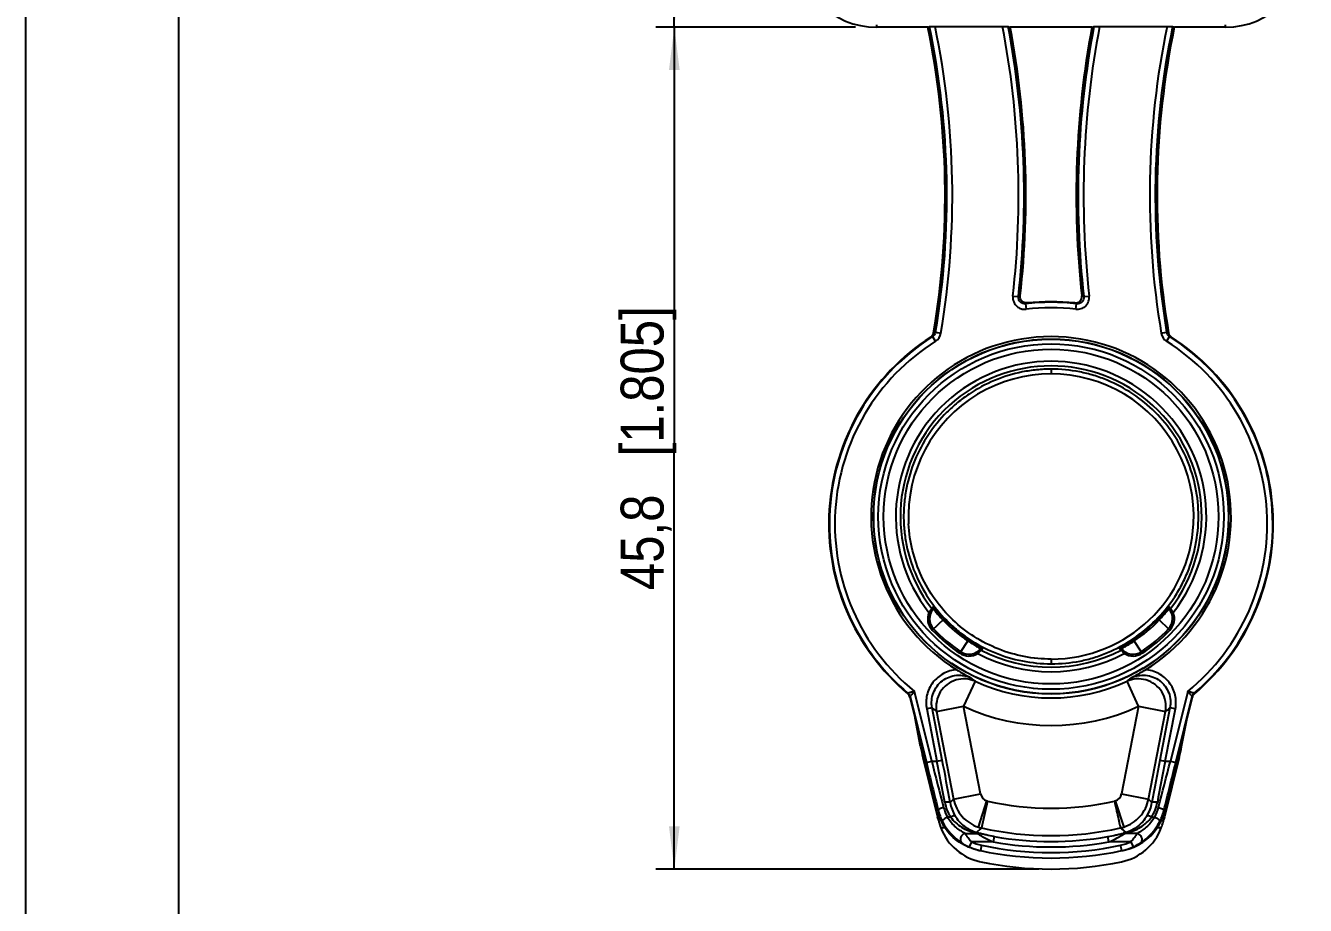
# Model space of a CAD drawing. Header units: millimetres. Extents: x 0 to 420, y 0 to 297.
# Drawn here: x 0 to 104.5, y 134.6 to 206.5 of the extents above; entities that cross this region are included whole.
import ezdxf

# ---------------------------------------------------------------- set-up
doc = ezdxf.new("R2010")
doc.units = ezdxf.units.MM
doc.header["$LTSCALE"] = 23.1
doc.layers.get('0').update_dxf_attribs({"linetype": 'CONTINUOUS'})
doc.layers.add('_03_2D_DRAWING_DIMENSION', color=7, linetype='CONTINUOUS')
doc.layers.add('_24_IMPORT', color=7, linetype='CONTINUOUS')
doc.styles.get("Standard").update_dxf_attribs({"font": 'arialn.ttf'})
doc.dimstyles.new('DIMSTYLE_2', dxfattribs={"dimtxt": 3.5, "dimasz": 3.5, "dimexe": 1.5, "dimexo": 1, "dimgap": 0.875, "dimtad": 1, "dimlfac": 0.666667, "dimdsep": 46, "dimtxsty": 'STANDARD', "dimblk": '_FILLED', "dimblk1": '_FILLED', "dimblk2": '_FILLED', "dimcen": 0.09, "dimclrt": 7, "dimazin": 2, "dimtp": 0.3, "dimtm": 0.3, "dimtfac": 1, "dimtofl": 0, "dimtmove": 0, "dimatfit": 3, "dimldrblk": '_FILLED', "dimfxl": 1, "dimtolj": 1, "dimarcsym": 0})
doc.dimstyles.new('DIMSTYLE_3', dxfattribs={"dimtxt": 3.5, "dimasz": 3.5, "dimexe": 1.5, "dimexo": 1, "dimgap": 0.875, "dimtad": 1, "dimdec": 1, "dimlfac": 0.666667, "dimdsep": 46, "dimtxsty": 'STANDARD', "dimblk": '_FILLED', "dimblk1": '_FILLED', "dimblk2": '_FILLED', "dimcen": 0.09, "dimclrt": 7, "dimazin": 2, "dimtp": 0.3, "dimtm": 0.3, "dimtfac": 1, "dimtdec": 1, "dimtofl": 0, "dimtmove": 0, "dimatfit": 3, "dimldrblk": '_FILLED', "dimfxl": 1, "dimtolj": 1, "dimarcsym": 0})

# ---------------------------------------------------------------- blocks, each defined once
blk = doc.blocks.new('_FILLED')
at = {"color": 0, "linetype": 'BYBLOCK'}
blk.add_solid([(0, 0), (-1, 0.125), (-1, -0.125)], dxfattribs=at)
blk = doc.blocks.new('*D1')
at = {"layer": '_03_2D_DRAWING_DIMENSION', "color": 7}
for p, q in [((68.51, 255.37), (51.49, 255.37)), ((52.99, 255.37), (52.99, 230.84)), ((52.99, 206.32), (52.99, 230.84)), ((65.68, 206.32), (51.49, 206.32))]:
    blk.add_line(p, q, dxfattribs=at)
at = {"layer": '_03_2D_DRAWING_DIMENSION', "color": 7, "xscale": 3.5, "yscale": 3.5, "zscale": 3.5}
for p, rotation in [((52.99, 255.37), 90), ((52.99, 206.32), 270)]:
    blk.add_blockref('_FILLED', p, dxfattribs=dict(at, rotation=rotation))
at = {"layer": '_03_2D_DRAWING_DIMENSION', "color": 7, "insert": (48.61, 230.84), "char_height": 3.5, "width": 24.612, "attachment_point": 2, "rotation": 90, "line_spacing_factor": 0.9}
blk.add_mtext('32,7{\\ftxt.shx;\\W1.000000;\\H3.500000; }[1.287]', dxfattribs=at)
blk = doc.blocks.new('*D2')
at = {"layer": '_03_2D_DRAWING_DIMENSION', "color": 7}
for p, q in [((67.79, 206.32), (51.49, 206.32)), ((52.99, 206.32), (52.99, 171.93)), ((52.99, 137.54), (52.99, 171.93)), ((82.76, 137.54), (51.49, 137.54))]:
    blk.add_line(p, q, dxfattribs=at)
at = {"layer": '_03_2D_DRAWING_DIMENSION', "color": 7, "xscale": 3.5, "yscale": 3.5, "zscale": 3.5}
for p, rotation in [((52.99, 206.32), 90), ((52.99, 137.54), 270)]:
    blk.add_blockref('_FILLED', p, dxfattribs=dict(at, rotation=rotation))
at = {"layer": '_03_2D_DRAWING_DIMENSION', "color": 7, "insert": (48.61, 171.93), "char_height": 3.5, "width": 24.612, "attachment_point": 2, "rotation": 90, "line_spacing_factor": 0.9}
blk.add_mtext('45,8{\\ftxt.shx;\\W1.000000;\\H3.500000; }[1.805]', dxfattribs=at)

msp = doc.modelspace()

# ---------------------------------------------------------------- linework, layer by layer
at = {"color": 7}
for p, q in [((0, 297), (0, 0)), ((12.5, 287), (12.5, 10))]:
    msp.add_line(p, q, dxfattribs=at)
at = {"layer": '_24_IMPORT', "color": 9}
for p, q in [((69.514, 206.524), (69.514, 206.317)), ((98.014, 206.317), (98.014, 206.524)), ((80.649, 184.36), (81.094, 184.309)), ((81.25, 184.371), (81.094, 184.309)), ((86.434, 184.309), (86.279, 184.371)), ((86.434, 184.309), (86.88, 184.36)), ((81.68, 183.732), (81.828, 183.792)), ((81.68, 183.732), (81.731, 183.285)), ((85.7, 183.792), (85.849, 183.732)), ((85.797, 183.285), (85.849, 183.732)), ((73.932, 181.002), (74.083, 181.047)), ((74.324, 180.667), (74.083, 181.047)), ((74.324, 181.406), (74.166, 181.357)), ((74.324, 181.406), (74.766, 181.332)), ((92.762, 181.332), (93.205, 181.406)), ((93.363, 181.357), (93.205, 181.406)), ((93.445, 181.047), (93.205, 180.667)), ((93.445, 181.047), (93.597, 181.002)), ((83.764, 178.388), (83.764, 177.998)), ((65.655, 165.743), (65.655, 165.766)), ((101.874, 165.743), (101.874, 165.719)), ((73.925, 158.455), (73.786, 158.512)), ((74.059, 157.067), (75.024, 157.99)), ((74.236, 158.87), (74.23, 158.878)), ((93.469, 157.067), (92.504, 157.99)), ((93.515, 158.816), (93.509, 158.823)), ((93.604, 158.455), (93.742, 158.512)), ((76.315, 155.174), (77.056, 156.285)), ((91.214, 155.174), (90.472, 156.285)), ((77.705, 155.283), (77.785, 155.156)), ((78.045, 155.433), (78.051, 155.44)), ((89.823, 155.283), (89.743, 155.156)), ((83.778, 154.301), (83.764, 154.301)), ((83.777, 154.697), (83.778, 154.311)), ((77.559, 152.882), (76.618, 150.839)), ((90.91, 150.839), (89.969, 152.882)), ((72.225, 151.597), (72.244, 151.637)), ((72.244, 151.637), (73.577, 146.247)), ((72.598, 152.054), (72.554, 152.043)), ((74.014, 146.355), (72.604, 152.056)), ((94.924, 152.056), (93.515, 146.355)), ((93.951, 146.247), (95.284, 151.637)), ((94.964, 152.046), (94.93, 152.054)), ((95.176, 151.761), (95.284, 151.637)), ((95.28, 151.641), (95.284, 151.637)), ((95.284, 151.637), (95.304, 151.597)), ((74.049, 150.711), (73.608, 150.625)), ((73.608, 150.625), (74.438, 146.355)), ((74.879, 146.441), (74.049, 150.711)), ((74.415, 150.411), (76.618, 150.839)), ((78.01, 143.676), (76.618, 150.839)), ((90.91, 150.839), (89.518, 143.676)), ((90.91, 150.839), (93.114, 150.411)), ((93.479, 150.711), (92.649, 146.441)), ((93.09, 146.355), (93.92, 150.625)), ((93.92, 150.625), (93.479, 150.711)), ((74.415, 150.411), (75.807, 143.248)), ((91.721, 143.248), (93.114, 150.411)), ((73.1, 147.559), (73.223, 147.558)), ((94.305, 147.558), (94.428, 147.559)), ((73.439, 146.665), (73.295, 146.665)), ((73.577, 146.247), (74.014, 146.355)), ((74.014, 146.355), (74.438, 146.355)), ((74.438, 146.355), (74.879, 146.441)), ((92.649, 146.441), (93.09, 146.355)), ((93.09, 146.355), (93.515, 146.355)), ((93.515, 146.355), (93.951, 146.247)), ((94.233, 146.665), (94.09, 146.665)), ((75.807, 143.248), (75.522, 142.972)), ((75.807, 143.248), (78.01, 143.676)), ((89.518, 143.676), (91.721, 143.248)), ((92.006, 142.972), (91.721, 143.248)), ((74.445, 142.361), (74.553, 142.338)), ((77.841, 140.966), (78.519, 143.105)), ((78.582, 143.088), (78.094, 140.898)), ((89.012, 143.106), (89.697, 140.969)), ((93.083, 142.361), (92.975, 142.338)), ((74.497, 141.802), (74.616, 141.802)), ((75.56, 141.783), (75.294, 141.783)), ((91.968, 141.783), (92.235, 141.783)), ((92.912, 141.802), (93.031, 141.802)), ((75.087, 140.908), (74.759, 140.908)), ((76.74, 140.456), (77.743, 140.456)), ((77.56, 140.498), (77.743, 140.456)), ((77.843, 140.476), (77.663, 140.526)), ((79.126, 140.202), (79.048, 139.76)), ((88.48, 139.76), (88.402, 140.202)), ((89.865, 140.526), (89.686, 140.476)), ((89.786, 140.456), (89.968, 140.498)), ((90.788, 140.456), (89.786, 140.456)), ((92.769, 140.908), (92.441, 140.908)), ((77.253, 139.76), (77.066, 139.35)), ((79.048, 139.76), (77.253, 139.76)), ((78.081, 139.487), (77.987, 139.047)), ((90.276, 139.76), (88.48, 139.76)), ((89.541, 139.047), (89.448, 139.487)), ((90.276, 139.76), (90.462, 139.35))]:
    msp.add_line(p, q, dxfattribs=at)
at = {"layer": '_24_IMPORT', "color": 7}
for p, q in [((73.695, 206.317), (69.514, 206.317)), ((73.695, 206.317), (73.833, 206.376)), ((74.288, 206.391), (79.802, 206.391)), ((80.261, 206.376), (80.396, 206.327)), ((80.396, 206.327), (80.423, 206.317)), ((87.105, 206.317), (80.423, 206.317)), ((87.105, 206.317), (87.131, 206.327)), ((87.131, 206.327), (87.266, 206.376)), ((87.725, 206.391), (93.239, 206.391)), ((93.694, 206.376), (93.833, 206.317)), ((98.014, 206.317), (93.833, 206.317)), ((72.225, 151.597), (73.223, 147.558)), ((72.574, 152.02), (72.6, 152.051)), ((72.604, 152.056), (72.598, 152.054)), ((72.6, 152.051), (72.604, 152.056)), ((94.305, 147.558), (95.304, 151.597)), ((94.93, 152.054), (94.924, 152.056)), ((94.93, 152.053), (94.924, 152.056)), ((73.1, 147.559), (72.65, 149.877)), ((94.428, 147.559), (94.879, 149.877)), ((73.319, 147.165), (73.281, 147.32)), ((73.295, 146.665), (74.497, 141.802)), ((73.338, 147.088), (73.319, 147.165)), ((73.407, 146.798), (73.391, 146.868)), ((74.445, 142.361), (73.439, 146.665)), ((94.233, 146.665), (93.031, 141.802)), ((93.083, 142.361), (94.09, 146.665)), ((94.097, 146.697), (94.09, 146.665)), ((94.198, 147.12), (94.191, 147.088)), ((78.01, 140.825), (77.663, 140.526)), ((89.518, 140.825), (89.865, 140.526)), ((77.798, 139.088), (77.878, 139.071)), ((77.878, 139.072), (77.969, 139.051)), ((77.878, 139.071), (77.987, 139.047)), ((89.541, 139.047), (89.731, 139.088)), ((89.541, 139.047), (89.604, 139.061)), ((89.56, 139.051), (89.641, 139.07))]:
    msp.add_line(p, q, dxfattribs=at)
at = {"layer": '_24_IMPORT', "color": 9}
for radius in [14.505, 14.49, 14.111, 13.676]:
    msp.add_circle((83.764, 166.343), radius, dxfattribs=at)
at = {"layer": '_24_IMPORT', "color": 7}
for centre, radius, start, end in [((69.514, 212.843), 6.525, 180, 270), ((98.014, 212.843), 6.525, 270, 360), ((7.606, 192.584), 67.5, 350.42562, 11.73764), ((7.606, 192.584), 74.1, 353.63604, 10.67897), ((159.922, 192.588), 74.1, 169.32373, 186.36662), ((159.922, 192.588), 67.5, 168.26533, 189.57746), ((83.764, 165.743), 18.153, 83.87821, 96.12152), ((83.764, 165.743), 18.153, 122.79572, 229.8362), ((83.764, 166.343), 14.7, 301.62635, 238.37365), ((93.882, 181.445), 0.527, 189.61943, 237.25282), ((83.764, 165.743), 18.153, 310.1638, 57.2032), ((83.764, 166.348), 11.651, 270.06676, 357.02216), ((75.035, 158), 1.2, 139.04211, 223.7034), ((92.493, 158), 1.2, 316.2966, 40.95793), ((83.764, 166.343), 13.275, 223.7034, 236.2966), ((83.764, 166.343), 13.275, 303.7034, 316.2966), ((77.064, 156.297), 1.2, 236.2966, 320.95793), ((90.465, 156.297), 1.2, 219.04211, 303.7034), ((71.714, 151.47), 0.526, 13.91297, 49.43389), ((95.815, 151.47), 0.526, 130.56242, 166.09063), ((-13.977, 125.998), 89.826, 13.73155, 13.88762), ((181.488, 126.002), 89.808, 166.11248, 166.26856), ((5.959, 130.823), 69.314, 13.38425, 13.57182), ((22.987, 134.863), 51.813, 13.16614, 13.31721), ((149.698, 133.648), 57.111, 166.61607, 166.79222), ((164.449, 130.132), 72.276, 166.43196, 166.61194), ((176.731, 127.165), 84.911, 166.26866, 166.40758), ((78.698, 143.356), 4.367, 193.1604, 200.30513), ((88.806, 143.363), 4.393, 339.70991, 346.81627), ((61.621, 138.62), 13.264, 13.15835, 13.88014), ((80.515, 143.039), 6.14, 193.1767, 195.6892), ((78.599, 143.318), 4.261, 200.29253, 200.84398), ((78.418, 143.25), 4.068, 200.84432, 202.85874), ((78.451, 143.264), 4.104, 202.86598, 203.92849), ((78.571, 143.317), 4.235, 203.9273, 204.99541), ((78.594, 143.327), 4.26, 204.99211, 206.08953), ((78.522, 143.292), 4.18, 206.08827, 207.24109), ((78.582, 143.323), 4.247, 207.24152, 210.80675), ((78.633, 143.354), 4.307, 210.80983, 212.2379), ((88.864, 143.372), 4.344, 327.78014, 329.20868), ((88.922, 143.338), 4.276, 329.20366, 332.73529), ((88.99, 143.301), 4.199, 332.75748, 333.94461), ((88.998, 143.297), 4.191, 333.94289, 336.09825), ((87.598, 142.875), 5.533, 339.17268, 344.307), ((89.028, 143.284), 4.157, 336.09774, 338.15225), ((89.151, 143.234), 4.024, 338.15617, 339.15291), ((89.388, 143.143), 3.77, 339.15885, 339.77872), ((87.116, 143.013), 6.035, 344.29067, 346.84708), ((78.918, 142.494), 4.452, 200.86652, 258.27734), ((78.652, 143.366), 4.33, 212.23588, 214.58336), ((88.61, 142.494), 4.452, 281.72543, 339.13237), ((88.78, 143.432), 4.447, 282.34688, 325.41494), ((88.904, 143.346), 4.296, 325.42165, 327.78563), ((83.764, 166.343), 27.9, 258.05036, 281.94964), ((83.764, 165.743), 28.2, 258.23457, 281.76589)]:
    msp.add_arc(centre, radius, start, end, dxfattribs=at)
at = {"layer": '_24_IMPORT', "color": 9}
for centre, radius, start, end in [((7.606, 192.584), 67.648, 350.48878, 11.76393), ((7.606, 192.584), 68.096, 350.48869, 11.69644), ((7.606, 192.584), 73.504, 353.5754, 10.82474), ((7.606, 192.584), 73.952, 353.57539, 10.74854), ((159.922, 192.588), 73.952, 169.25414, 186.42727), ((159.922, 192.588), 73.504, 169.17798, 186.42723), ((159.922, 192.588), 68.096, 168.30569, 189.5145), ((159.922, 192.588), 67.648, 168.23904, 189.51435), ((81.613, 184.251), 0.971, 173.56195, 201.90206), ((83.764, 165.743), 18.11, 83.39011, 96.60962), ((83.764, 165.743), 17.66, 83.39015, 96.60958), ((83.764, 165.743), 18.11, 122.31476, 179.92581), ((73.802, 181.494), 0.978, 302.26516, 350.43932), ((93.727, 181.494), 0.979, 189.57416, 237.72675), ((83.764, 165.743), 18.11, 0, 57.68412), ((83.764, 165.743), 17.66, 122.31463, 230.80662), ((83.764, 165.743), 17.66, 309.19338, 57.68425), ((83.764, 166.343), 12.684, 321.8772, 218.1228), ((83.764, 166.343), 12.309, 322.34533, 217.65467), ((83.764, 166.347), 11.65, 357.02216, 182.9762), ((83.764, 165.743), 18.11, 180, 229.79419), ((83.764, 165.743), 18.11, 310.20581, 359.92581), ((75.161, 158.08), 1.363, 138.9036, 145.68324), ((74.015, 158.885), 0.15, 319.04958, 37.43335), ((93.513, 158.885), 0.15, 142.55968, 220.94922), ((92.366, 158.079), 1.364, 37.10337, 41.09555), ((92.368, 158.081), 1.362, 33.04082, 37.10212), ((75.035, 158), 1.35, 157.68607, 223.7034), ((76.124, 156.989), 2.791, 146.30287, 146.91649), ((76.165, 156.961), 2.84, 145.34718, 146.3057), ((76.26, 156.895), 2.956, 142.62981, 145.33596), ((75.159, 158.081), 1.36, 145.68522, 146.96022), ((73.9, 158.731), 0.15, 327.18465, 37.6828), ((67.135, 152.685), 9.417, 40.89211, 41.05467), ((84.918, 167.444), 13.816, 223.03239, 223.69735), ((83.764, 166.343), 12.221, 223.7034, 236.2966), ((83.764, 166.343), 12.089, 223.7034, 236.2966), ((83.764, 166.343), 12.089, 303.7034, 316.2966), ((83.764, 166.343), 12.221, 303.7034, 316.2966), ((82.241, 167.798), 14.328, 316.29799, 316.9394), ((99.839, 153.159), 8.688, 138.88632, 139.07486), ((92.493, 158), 1.35, 316.2966, 22.31393), ((93.628, 158.731), 0.15, 142.3172, 212.81535), ((91.182, 156.836), 3.06, 39.22814, 40.31951), ((91.112, 156.776), 3.153, 37.36665, 39.26642), ((91.271, 156.897), 2.953, 34.67122, 37.3683), ((91.379, 156.972), 2.821, 33.08506, 34.66594), ((83.764, 166.343), 13.425, 223.7034, 236.2966), ((83.764, 166.343), 13.425, 303.7034, 316.2966), ((84.648, 167.67), 13.816, 236.30265, 236.9676), ((82.88, 167.67), 13.816, 303.0324, 303.69735), ((77.064, 156.297), 1.35, 236.2966, 302.31393), ((75.879, 157.195), 2.791, 313.08352, 313.69844), ((83.764, 166.343), 12.684, 241.8772, 298.1228), ((75.798, 157.279), 2.908, 313.7071, 317.38891), ((77.981, 155.307), 0.15, 62.3172, 132.81535), ((75.619, 157.446), 3.153, 317.36665, 319.26642), ((78.112, 155.447), 0.15, 62.56665, 140.95076), ((75.69, 157.386), 3.06, 319.22814, 320.31951), ((77.122, 156.435), 1.362, 313.04082, 317.10212), ((83.764, 166.343), 12.309, 242.34533, 297.65467), ((77.12, 156.436), 1.364, 317.10337, 321.09555), ((89.416, 155.447), 0.15, 39.04958, 117.43335), ((90.407, 156.436), 1.363, 218.9036, 225.68324), ((90.406, 156.434), 1.36, 225.68522, 226.96022), ((89.547, 155.307), 0.15, 47.18465, 117.6828), ((91.927, 157.461), 3.176, 219.51966, 222.621), ((91.779, 157.326), 2.975, 222.64314, 225.33298), ((91.702, 157.25), 2.867, 225.35493, 226.30107), ((91.641, 157.186), 2.779, 226.30027, 226.91616), ((90.465, 156.297), 1.35, 237.68607, 303.7034), ((90.908, 168.362), 20.441, 228.09948, 229.22788), ((83.764, 166.343), 14.822, 245.25208, 294.74793), ((76.62, 168.362), 20.441, 310.77211, 311.90051), ((71.735, 151.51), 0.525, 13.90833, 49.8021), ((73.931, 146.776), 5.444, 104.64948, 105.30333), ((95.794, 151.51), 0.525, 130.19792, 166.0949), ((88.638, 168.134), 22.725, 230.05872, 231.2504), ((83.764, 166.343), 17.071, 245.25207, 294.74793), ((78.89, 168.134), 22.725, 308.7496, 309.94129), ((814.162, 335.403), 763.91, 194.328058, 194.6211), ((-111.607, 108.976), 189.763, 10.32818, 11.36031), ((-119.884, 108.541), 198.417, 9.99292, 11.01177), ((290.872, 107.9), 201.935, 168.99711, 169.99821), ((275.867, 109.602), 186.436, 168.63049, 169.68106), ((-661.402, 339.215), 779.162, 345.381767, 345.669072), ((876.428, 344.736), 827.023, 193.886804, 194.165949), ((-693.186, 340.811), 810.827, 345.831262, 346.115982), ((78.745, 143.818), 0.748, 190.98247, 252.43096), ((88.784, 143.818), 0.748, 287.76248, 349.03176), ((78.876, 143.427), 4.458, 194.14375, 206.61189), ((78.675, 143.536), 3.808, 194.65421, 207.40513), ((78.39, 143.6), 3.363, 190.30667, 212.69958), ((78.571, 143.496), 3.093, 189.75503, 211.56638), ((83.764, 166.343), 23.825, 257.43596, 282.55177), ((88.958, 143.496), 3.093, 328.43366, 350.24613), ((89.138, 143.6), 3.363, 327.30045, 349.69199), ((88.865, 143.531), 3.796, 332.57385, 345.36665), ((88.649, 143.429), 4.461, 333.39284, 345.85092), ((78.881, 143.436), 4.466, 206.68165, 237.73189), ((88.647, 143.436), 4.466, 302.27085, 333.31524), ((83.764, 166.343), 26.069, 257.43285, 282.56714), ((83.375, 149.552), 10.706, 241.09592, 246.16287), ((83.764, 166.343), 26.549, 259.9397, 280.0603), ((78.911, 143.407), 4.457, 245.54439, 255.97874), ((78.912, 143.41), 4.009, 245.55258, 258.03173), ((78.908, 143.398), 4.447, 255.98955, 256.60663), ((83.764, 166.343), 27.45, 258.05032, 281.94968), ((83.764, 166.343), 26.998, 259.9397, 280.0603), ((88.616, 143.41), 4.009, 281.96828, 294.44742), ((88.619, 143.401), 4.45, 283.27445, 284.0104), ((88.617, 143.407), 4.457, 284.02115, 294.45555)]:
    msp.add_arc(centre, radius, start, end, dxfattribs=at)
at = {"layer": '_24_IMPORT', "color": 7}
for centre, major_axis, start_param, end_param in [((73.207, 147.559), (-0.293, 1.5), 1.5573913, 2.1958353), ((94.321, 147.559), (0.293, 1.5), 4.08735, 4.725794), ((92.943, 140.908), (0.293, 1.5), 0.9457573, 1.0748372)]:
    msp.add_ellipse(centre, major_axis=major_axis, ratio=0.0686298, start_param=start_param, end_param=end_param, dxfattribs=at)
for points, knots in [([(73.833, 206.376), (73.838, 206.378), (73.853, 206.38), (73.883, 206.383), (73.927, 206.385), (73.983, 206.387), (74.05, 206.389), (74.153, 206.39), (74.233, 206.391), (74.288, 206.391)], [0, 0, 0, 0, 0.033108, 0.0996636, 0.1976907, 0.3232276, 0.4717052, 0.6379447, 1, 1, 1, 1]), ([(79.802, 206.391), (79.857, 206.391), (79.937, 206.39), (80.041, 206.389), (80.108, 206.387), (80.165, 206.385), (80.209, 206.383), (80.24, 206.38), (80.256, 206.378), (80.261, 206.376)], [0, 0, 0, 0, 0.3596821, 0.5248751, 0.6726695, 0.7981033, 0.8967785, 0.9648117, 1, 1, 1, 1]), ([(87.266, 206.376), (87.271, 206.378), (87.287, 206.38), (87.318, 206.383), (87.363, 206.385), (87.42, 206.387), (87.487, 206.389), (87.59, 206.39), (87.67, 206.391), (87.725, 206.391)], [0, 0, 0, 0, 0.0351712, 0.1031677, 0.2018202, 0.3272438, 0.4750302, 0.640238, 1, 1, 1, 1]), ([(93.239, 206.391), (93.294, 206.391), (93.374, 206.39), (93.477, 206.389), (93.544, 206.387), (93.6, 206.385), (93.645, 206.383), (93.674, 206.38), (93.69, 206.378), (93.694, 206.376)], [0, 0, 0, 0, 0.362049, 0.5282978, 0.6767894, 0.8023295, 0.9003553, 0.9669026, 1, 1, 1, 1]), ([(81.828, 183.792), (81.751, 183.784), (81.591, 183.802), (81.388, 183.93), (81.259, 184.133), (81.241, 184.294), (81.25, 184.371)], [0, 0, 0, 0, 0.2500885, 0.5000367, 0.7499631, 1, 1, 1, 1]), ([(85.7, 183.792), (85.777, 183.784), (85.937, 183.804), (86.141, 183.93), (86.268, 184.134), (86.287, 184.294), (86.279, 184.371)], [0, 0, 0, 0, 0.2500616, 0.5000211, 0.7499703, 1, 1, 1, 1]), ([(73.932, 181.002), (73.992, 181.041), (74.098, 181.147), (74.154, 181.286), (74.166, 181.357)], [0, 0, 0, 0, 0.5000226, 1, 1, 1, 1]), ([(83.777, 154.697), (83.041, 154.696), (81.563, 154.835), (79.429, 155.458), (77.45, 156.472), (75.7, 157.843), (74.238, 159.518), (73.12, 161.441), (72.386, 163.539), (72.169, 165.007), (72.129, 165.743)], [0, 0, 0, 0, 0.1250013, 0.2500018, 0.3750018, 0.5000008, 0.6250002, 0.7499991, 0.8749991, 1, 1, 1, 1]), ([(76.056, 153.825), (76.158, 153.762), (76.552, 153.525), (76.955, 153.302), (77.257, 153.148)], [0, 0, 0, 0, 0.2625774, 1, 1, 1, 1]), ([(90.271, 153.148), (90.369, 153.198), (90.777, 153.411), (91.175, 153.642), (91.473, 153.825)], [0, 0, 0, 0, 0.23968, 1, 1, 1, 1]), ([(94.955, 152.021), (94.95, 152.026), (94.941, 152.036), (94.935, 152.049), (94.93, 152.053)], [0, 0, 0, 0, 0.5015292, 1, 1, 1, 1]), ([(95.176, 151.761), (95.141, 151.802), (95.067, 151.888), (94.992, 151.974), (94.955, 152.021)], [0, 0, 0, 0, 0.4714419, 1, 1, 1, 1]), ([(74.604, 141.379), (74.626, 141.3), (74.675, 141.142), (74.729, 140.986), (74.759, 140.908)], [0, 0, 0, 0, 0.4940835, 1, 1, 1, 1]), ([(77.798, 139.088), (77.526, 139.147), (76.993, 139.319), (76.255, 139.719), (75.605, 140.249), (75.245, 140.679), (75.087, 140.908)], [0, 0, 0, 0, 0.2499936, 0.4999893, 0.7499933, 1, 1, 1, 1]), ([(78.01, 140.825), (78.018, 140.831), (78.036, 140.845), (78.061, 140.871), (78.082, 140.889), (78.092, 140.898)], [0, 0, 0, 0, 0.2597926, 0.6264346, 1, 1, 1, 1]), ([(89.436, 140.898), (89.447, 140.889), (89.467, 140.871), (89.493, 140.845), (89.511, 140.831), (89.518, 140.825)], [0, 0, 0, 0, 0.3735684, 0.7402085, 1, 1, 1, 1])]:
    msp.add_open_spline(points, degree=3, knots=knots, dxfattribs=at)
at = {"layer": '_24_IMPORT', "color": 9}
for points, knots in [([(81.68, 183.732), (81.602, 183.723), (81.439, 183.739), (81.233, 183.867), (81.103, 184.071), (81.085, 184.232), (81.094, 184.309)], [0, 0, 0, 0, 0.2512665, 0.5018397, 0.7507987, 1, 1, 1, 1]), ([(85.797, 183.285), (85.869, 183.277), (86.017, 183.276), (86.302, 183.339), (86.622, 183.537), (86.863, 183.916), (86.895, 184.216), (86.88, 184.36)], [0, 0, 0, 0, 0.1255588, 0.2511809, 0.5008134, 0.7504075, 1, 1, 1, 1]), ([(86.434, 184.309), (86.443, 184.232), (86.426, 184.071), (86.295, 183.867), (86.089, 183.739), (85.927, 183.723), (85.849, 183.732)], [0, 0, 0, 0, 0.2492014, 0.4981605, 0.7487335, 1, 1, 1, 1]), ([(80.713, 183.889), (80.754, 183.791), (80.863, 183.606), (81.111, 183.4), (81.411, 183.282), (81.626, 183.275), (81.731, 183.285)], [0, 0, 0, 0, 0.250044, 0.4999891, 0.7499342, 1, 1, 1, 1]), ([(74.324, 181.406), (74.312, 181.334), (74.255, 181.192), (74.146, 181.087), (74.083, 181.047)], [0, 0, 0, 0, 0.5002276, 1, 1, 1, 1]), ([(93.445, 181.047), (93.383, 181.086), (93.273, 181.192), (93.217, 181.333), (93.205, 181.406)], [0, 0, 0, 0, 0.4999317, 1, 1, 1, 1]), ([(83.764, 178.388), (83.371, 178.388), (82.583, 178.35), (81.023, 178.116), (79.127, 177.536), (77.377, 176.604), (76.11, 175.667), (74.942, 174.609), (73.689, 173.076), (72.565, 170.986), (71.995, 169.09), (71.762, 167.531), (71.701, 166.349), (71.76, 165.168), (71.998, 163.612), (72.582, 161.721), (73.698, 159.628), (74.945, 158.089), (76.109, 157.023), (77.376, 156.081), (79.13, 155.156), (81.402, 154.474), (82.978, 154.315), (83.764, 154.311)], [0, 0, 0, 0, 0.0312329, 0.0625287, 0.1251521, 0.1876592, 0.2189034, 0.250163, 0.3126712, 0.3750848, 0.4374877, 0.4687945, 0.5001035, 0.53136, 0.5625779, 0.6249556, 0.6874109, 0.7499405, 0.7812626, 0.8125784, 0.875116, 0.9375658, 1, 1, 1, 1]), ([(83.778, 154.311), (84.565, 154.309), (85.751, 154.42), (87.28, 154.806), (88.763, 155.346), (90.506, 156.291), (92.339, 157.799), (93.6, 159.325), (94.412, 160.674), (95.081, 162.1), (95.646, 163.998), (95.878, 166.362), (95.651, 168.729), (94.951, 171.001), (93.828, 173.094), (92.323, 174.93), (90.481, 176.428), (88.735, 177.361), (87.253, 177.892), (85.728, 178.272), (84.548, 178.387), (83.764, 178.388)], [0, 0, 0, 0, 0.0625268, 0.0938401, 0.1251668, 0.1877195, 0.2502489, 0.3127055, 0.3439327, 0.3751647, 0.4376509, 0.500228, 0.5627882, 0.6253673, 0.6878862, 0.7502932, 0.8127963, 0.8753203, 0.9065505, 0.9377227, 1, 1, 1, 1]), ([(74.23, 158.878), (74.217, 158.893), (74.194, 158.918), (74.168, 158.947), (74.152, 158.964), (74.143, 158.971), (74.139, 158.975), (74.135, 158.976), (74.134, 158.976)], [0, 0, 0, 0, 0.4322412, 0.7444246, 0.8542118, 0.9327509, 0.9803386, 1, 1, 1, 1]), ([(93.394, 158.976), (93.393, 158.976), (93.389, 158.975), (93.385, 158.971), (93.376, 158.963), (93.359, 158.945), (93.331, 158.915), (93.307, 158.888), (93.294, 158.872)], [0, 0, 0, 0, 0.0195932, 0.0677569, 0.1470162, 0.257293, 0.5692163, 1, 1, 1, 1]), ([(74.019, 158.823), (74.016, 158.819), (73.979, 158.776), (73.943, 158.731), (73.911, 158.689)], [0, 0, 0, 0, 0.0807038, 1, 1, 1, 1]), ([(74.129, 158.786), (74.13, 158.788), (74.138, 158.78), (74.142, 158.777), (74.146, 158.773)], [0, 0, 0, 0, 0.2622907, 1, 1, 1, 1]), ([(74.146, 158.773), (74.161, 158.758), (74.199, 158.716), (74.235, 158.674), (74.258, 158.647)], [0, 0, 0, 0, 0.3797675, 1, 1, 1, 1]), ([(75.024, 157.99), (74.871, 158.15), (74.611, 158.434), (74.36, 158.727), (74.254, 158.85)], [0, 0, 0, 0, 0.5766799, 1, 1, 1, 1]), ([(74.258, 158.647), (74.338, 158.555), (74.521, 158.341), (74.71, 158.132), (74.819, 158.015)], [0, 0, 0, 0, 0.4316569, 1, 1, 1, 1]), ([(93.275, 158.851), (93.168, 158.728), (92.918, 158.434), (92.658, 158.151), (92.504, 157.99)], [0, 0, 0, 0, 0.4224759, 1, 1, 1, 1]), ([(92.709, 158.015), (92.819, 158.132), (93.007, 158.341), (93.191, 158.555), (93.27, 158.647)], [0, 0, 0, 0, 0.5687419, 1, 1, 1, 1]), ([(93.27, 158.647), (93.288, 158.668), (93.313, 158.697), (93.344, 158.732), (93.362, 158.752), (93.377, 158.767), (93.388, 158.779), (93.394, 158.784), (93.399, 158.787), (93.4, 158.786)], [0, 0, 0, 0, 0.4302239, 0.6015253, 0.7428531, 0.8536613, 0.9333952, 0.9816812, 1, 1, 1, 1]), ([(78.06, 155.662), (78, 155.698), (77.859, 155.781), (77.521, 155.984), (77.247, 156.157), (77.056, 156.285)], [0, 0, 0, 0, 0.1773913, 0.4159775, 1, 1, 1, 1]), ([(77.117, 156.087), (77.251, 156), (77.489, 155.85), (77.732, 155.707), (77.836, 155.645)], [0, 0, 0, 0, 0.5682278, 1, 1, 1, 1]), ([(90.472, 156.285), (90.36, 156.21), (90.142, 156.069), (89.838, 155.881), (89.593, 155.736), (89.453, 155.654), (89.4, 155.62)], [0, 0, 0, 0, 0.3226679, 0.6155934, 0.8493423, 1, 1, 1, 1]), ([(89.692, 155.645), (89.796, 155.707), (90.039, 155.85), (90.277, 156), (90.412, 156.087)], [0, 0, 0, 0, 0.4316575, 1, 1, 1, 1]), ([(77.836, 155.645), (77.86, 155.631), (77.893, 155.611), (77.933, 155.587), (77.956, 155.572), (77.974, 155.561), (77.987, 155.551), (77.993, 155.547), (77.997, 155.542), (77.996, 155.541)], [0, 0, 0, 0, 0.4310558, 0.602755, 0.7442706, 0.854924, 0.9341451, 0.9818662, 1, 1, 1, 1]), ([(78.181, 155.58), (78.182, 155.581), (78.18, 155.584), (78.175, 155.588), (78.165, 155.596), (78.145, 155.609), (78.11, 155.632), (78.078, 155.651), (78.06, 155.662)], [0, 0, 0, 0, 0.0193885, 0.0669782, 0.1456084, 0.2555263, 0.5678842, 1, 1, 1, 1]), ([(89.4, 155.62), (89.392, 155.615), (89.378, 155.606), (89.36, 155.593), (89.352, 155.587), (89.346, 155.581), (89.347, 155.58)], [0, 0, 0, 0, 0.4331587, 0.7437217, 0.9306613, 1, 1, 1, 1]), ([(89.532, 155.541), (89.532, 155.542), (89.536, 155.547), (89.542, 155.551), (89.555, 155.561), (89.572, 155.572), (89.595, 155.586), (89.635, 155.611), (89.668, 155.631), (89.692, 155.645)], [0, 0, 0, 0, 0.0181398, 0.0658589, 0.1450753, 0.2557235, 0.3972353, 0.5689331, 1, 1, 1, 1]), ([(76.056, 153.825), (75.867, 153.811), (75.491, 153.745), (74.962, 153.525), (74.491, 153.201), (74.096, 152.788), (73.797, 152.3), (73.609, 151.759), (73.539, 151.191), (73.573, 150.811), (73.608, 150.625)], [0, 0, 0, 0, 0.1250101, 0.2500072, 0.3750209, 0.5000225, 0.6249953, 0.7500054, 0.8750088, 1, 1, 1, 1]), ([(93.92, 150.625), (93.992, 150.995), (93.979, 151.774), (93.563, 152.653), (93.04, 153.204), (92.567, 153.528), (92.038, 153.744), (91.661, 153.812), (91.473, 153.825)], [0, 0, 0, 0, 0.2492764, 0.4985882, 0.6240179, 0.7490945, 0.8747067, 1, 1, 1, 1]), ([(74.049, 150.711), (74.009, 150.915), (73.986, 151.337), (74.126, 151.952), (74.43, 152.505), (74.877, 152.95), (75.426, 153.26), (76.042, 153.402), (76.671, 153.371), (77.071, 153.24), (77.257, 153.148)], [0, 0, 0, 0, 0.1252343, 0.2503789, 0.3751599, 0.5000548, 0.6251642, 0.7501457, 0.8752645, 1, 1, 1, 1]), ([(76.013, 152.991), (75.747, 152.916), (75.236, 152.67), (74.676, 152.035), (74.372, 151.249), (74.364, 150.682), (74.415, 150.411)], [0, 0, 0, 0, 0.2499126, 0.5000125, 0.7504406, 1, 1, 1, 1]), ([(77.559, 152.882), (77.321, 152.991), (76.799, 153.118), (76.266, 153.061), (76.013, 152.991)], [0, 0, 0, 0, 0.4990954, 1, 1, 1, 1]), ([(91.516, 152.991), (91.262, 153.061), (90.73, 153.118), (90.207, 152.991), (89.969, 152.882)], [0, 0, 0, 0, 0.5009046, 1, 1, 1, 1]), ([(90.271, 153.148), (90.457, 153.24), (90.857, 153.373), (91.487, 153.403), (92.102, 153.26), (92.562, 153.003), (92.876, 152.729), (93.149, 152.413), (93.402, 151.952), (93.542, 151.336), (93.519, 150.915), (93.479, 150.711)], [0, 0, 0, 0, 0.1247196, 0.2498074, 0.3748606, 0.4997417, 0.562456, 0.6250395, 0.749958, 0.8748406, 1, 1, 1, 1]), ([(93.114, 150.411), (93.165, 150.682), (93.157, 151.249), (92.853, 152.035), (92.292, 152.67), (91.781, 152.916), (91.516, 152.991)], [0, 0, 0, 0, 0.2495594, 0.4999875, 0.7500874, 1, 1, 1, 1]), ([(72.494, 152.027), (72.443, 152.013), (72.37, 151.993), (72.275, 151.967), (72.212, 151.95), (72.166, 151.937), (72.134, 151.928), (72.114, 151.923), (72.098, 151.918), (72.086, 151.916), (72.079, 151.913), (72.075, 151.912), (72.074, 151.911)], [0, 0, 0, 0, 0.3618197, 0.5276761, 0.6774569, 0.8060152, 0.8603436, 0.906937, 0.9449759, 0.9736722, 0.9922518, 1, 1, 1, 1]), ([(72.244, 151.637), (72.247, 151.64), (72.283, 151.682), (72.319, 151.723), (72.352, 151.761)], [0, 0, 0, 0, 0.0809914, 1, 1, 1, 1]), ([(72.352, 151.761), (72.369, 151.781), (72.443, 151.867), (72.517, 151.953), (72.574, 152.02)], [0, 0, 0, 0, 0.2250129, 1, 1, 1, 1]), ([(95.455, 151.912), (95.405, 151.925), (95.303, 151.954), (95.139, 151.998), (95.026, 152.03), (94.964, 152.044)], [0, 0, 0, 0, 0.3045598, 0.6237423, 1, 1, 1, 1]), ([(75.807, 143.248), (75.858, 142.986), (76.032, 142.475), (76.485, 141.805), (77.099, 141.278), (77.587, 141.047), (77.841, 140.966)], [0, 0, 0, 0, 0.2499918, 0.4997039, 0.7498765, 1, 1, 1, 1]), ([(89.697, 140.969), (89.95, 141.051), (90.436, 141.283), (91.046, 141.809), (91.497, 142.477), (91.671, 142.987), (91.721, 143.248)], [0, 0, 0, 0, 0.250073, 0.500292, 0.7500172, 1, 1, 1, 1]), ([(74.99, 142.572), (74.932, 142.559), (74.824, 142.527), (74.7, 142.476), (74.622, 142.43), (74.577, 142.395), (74.55, 142.359), (74.553, 142.338)], [0, 0, 0, 0, 0.3500884, 0.6571067, 0.7797954, 0.8777402, 1, 1, 1, 1]), ([(75.522, 142.972), (75.519, 142.979), (75.503, 142.992), (75.455, 143.011), (75.364, 143.022), (75.232, 143.018), (75.134, 143.007), (75.082, 142.998)], [0, 0, 0, 0, 0.0527696, 0.1269219, 0.3463888, 0.6492775, 1, 1, 1, 1]), ([(88.941, 143.087), (89.001, 142.819), (89.114, 142.32), (89.247, 141.73), (89.335, 141.338), (89.382, 141.129), (89.415, 140.99), (89.431, 140.92), (89.436, 140.898)], [0, 0, 0, 0, 0.3674186, 0.6836601, 0.8084064, 0.9047726, 0.9694023, 1, 1, 1, 1]), ([(92.447, 142.998), (92.395, 143.007), (92.296, 143.018), (92.165, 143.022), (92.074, 143.011), (92.025, 142.992), (92.01, 142.979), (92.006, 142.972)], [0, 0, 0, 0, 0.3507149, 0.6536006, 0.8730709, 0.947227, 1, 1, 1, 1]), ([(92.538, 142.572), (92.596, 142.559), (92.704, 142.527), (92.828, 142.476), (92.906, 142.43), (92.951, 142.395), (92.979, 142.359), (92.975, 142.338)], [0, 0, 0, 0, 0.3498465, 0.6570872, 0.7799499, 0.8779416, 1, 1, 1, 1]), ([(75.294, 141.783), (75.236, 141.757), (75.129, 141.701), (75.011, 141.619), (74.939, 141.55), (74.9, 141.5), (74.881, 141.453), (74.891, 141.431)], [0, 0, 0, 0, 0.3409322, 0.6470762, 0.7712007, 0.8712984, 1, 1, 1, 1]), ([(76.74, 140.456), (76.47, 140.598), (75.917, 140.969), (75.477, 141.478), (75.294, 141.783)], [0, 0, 0, 0, 0.4618817, 1, 1, 1, 1]), ([(75.935, 141.877), (75.921, 141.889), (75.87, 141.897), (75.741, 141.873), (75.635, 141.824), (75.56, 141.783)], [0, 0, 0, 0, 0.138338, 0.3571761, 1, 1, 1, 1]), ([(75.56, 141.783), (75.802, 141.459), (76.413, 140.905), (77.171, 140.589), (77.56, 140.498)], [0, 0, 0, 0, 0.5028148, 1, 1, 1, 1]), ([(77.663, 140.526), (77.319, 140.625), (76.642, 140.978), (76.137, 141.548), (75.935, 141.877)], [0, 0, 0, 0, 0.4815368, 1, 1, 1, 1]), ([(91.593, 141.877), (91.391, 141.549), (90.886, 140.978), (90.21, 140.625), (89.865, 140.526)], [0, 0, 0, 0, 0.5179736, 1, 1, 1, 1]), ([(89.968, 140.498), (90.358, 140.59), (91.116, 140.905), (91.727, 141.459), (91.968, 141.783)], [0, 0, 0, 0, 0.4976827, 1, 1, 1, 1]), ([(92.235, 141.783), (92.051, 141.478), (91.61, 140.968), (91.057, 140.598), (90.788, 140.456)], [0, 0, 0, 0, 0.53914, 1, 1, 1, 1]), ([(91.968, 141.783), (91.893, 141.824), (91.787, 141.873), (91.658, 141.897), (91.607, 141.889), (91.593, 141.877)], [0, 0, 0, 0, 0.6428238, 0.8616619, 1, 1, 1, 1]), ([(92.235, 141.783), (92.292, 141.757), (92.399, 141.701), (92.517, 141.619), (92.589, 141.55), (92.628, 141.5), (92.647, 141.453), (92.638, 141.431)], [0, 0, 0, 0, 0.34094, 0.6470872, 0.7713139, 0.8713069, 1, 1, 1, 1]), ([(76.74, 140.456), (76.657, 140.438), (76.499, 140.339), (76.377, 140.146), (76.348, 139.97), (76.363, 139.845), (76.411, 139.736), (76.466, 139.68), (76.497, 139.66)], [0, 0, 0, 0, 0.2534614, 0.5221351, 0.6523443, 0.7752246, 0.8904487, 1, 1, 1, 1]), ([(76.924, 140.18), (76.906, 140.205), (76.843, 140.296), (76.783, 140.388), (76.74, 140.456)], [0, 0, 0, 0, 0.2756799, 1, 1, 1, 1]), ([(77.253, 139.76), (77.224, 139.792), (77.108, 139.928), (77.001, 140.07), (76.924, 140.18)], [0, 0, 0, 0, 0.2445668, 1, 1, 1, 1]), ([(77.56, 140.498), (77.569, 140.504), (77.6, 140.521), (77.638, 140.529), (77.663, 140.526)], [0, 0, 0, 0, 0.2784047, 1, 1, 1, 1]), ([(77.743, 140.456), (77.751, 140.46), (77.782, 140.474), (77.818, 140.479), (77.843, 140.476)], [0, 0, 0, 0, 0.2701826, 1, 1, 1, 1]), ([(77.743, 140.456), (77.814, 140.406), (77.966, 140.313), (78.121, 140.224), (78.2, 140.18)], [0, 0, 0, 0, 0.4908914, 1, 1, 1, 1]), ([(77.841, 140.966), (77.89, 140.95), (77.974, 140.928), (78.058, 140.906), (78.092, 140.898)], [0, 0, 0, 0, 0.5927089, 1, 1, 1, 1]), ([(79.126, 140.202), (78.907, 140.241), (78.58, 140.303), (78.153, 140.398), (77.944, 140.448), (77.843, 140.476)], [0, 0, 0, 0, 0.508446, 0.7604749, 1, 1, 1, 1]), ([(88.402, 140.202), (88.621, 140.241), (88.948, 140.303), (89.375, 140.398), (89.585, 140.448), (89.686, 140.476)], [0, 0, 0, 0, 0.5083526, 0.7606163, 1, 1, 1, 1]), ([(88.48, 139.76), (88.552, 139.791), (88.839, 139.922), (89.121, 140.065), (89.328, 140.18)], [0, 0, 0, 0, 0.2475117, 1, 1, 1, 1]), ([(89.328, 140.18), (89.408, 140.224), (89.562, 140.313), (89.714, 140.406), (89.786, 140.456)], [0, 0, 0, 0, 0.5092035, 1, 1, 1, 1]), ([(89.436, 140.898), (89.472, 140.906), (89.559, 140.929), (89.646, 140.953), (89.697, 140.969)], [0, 0, 0, 0, 0.4073167, 1, 1, 1, 1]), ([(89.686, 140.476), (89.694, 140.477), (89.728, 140.478), (89.762, 140.468), (89.786, 140.456)], [0, 0, 0, 0, 0.2355937, 1, 1, 1, 1]), ([(89.968, 140.498), (89.96, 140.504), (89.928, 140.521), (89.891, 140.529), (89.865, 140.526)], [0, 0, 0, 0, 0.2784047, 1, 1, 1, 1]), ([(90.605, 140.18), (90.579, 140.143), (90.475, 139.999), (90.364, 139.86), (90.276, 139.76)], [0, 0, 0, 0, 0.2520033, 1, 1, 1, 1]), ([(90.788, 140.456), (90.776, 140.436), (90.716, 140.343), (90.655, 140.251), (90.605, 140.18)], [0, 0, 0, 0, 0.2110158, 1, 1, 1, 1]), ([(90.788, 140.456), (90.872, 140.438), (91.029, 140.339), (91.152, 140.146), (91.18, 139.97), (91.166, 139.845), (91.118, 139.736), (91.063, 139.68), (91.032, 139.66)], [0, 0, 0, 0, 0.2534601, 0.5221327, 0.6523413, 0.7752209, 0.8904582, 1, 1, 1, 1]), ([(76.497, 139.66), (76.535, 139.636), (76.719, 139.522), (76.911, 139.421), (77.066, 139.35)], [0, 0, 0, 0, 0.2088265, 1, 1, 1, 1]), ([(90.462, 139.35), (90.515, 139.374), (90.711, 139.468), (90.899, 139.576), (91.032, 139.66)], [0, 0, 0, 0, 0.2713865, 1, 1, 1, 1])]:
    msp.add_open_spline(points, degree=3, knots=knots, dxfattribs=at)
at = {"layer": '_24_IMPORT', "color": 7}
for points in [[(72.074, 151.911), (72.069, 151.897), (72.061, 151.884), (72.056, 151.87)], [(95.473, 151.87), (95.468, 151.884), (95.46, 151.897), (95.455, 151.911)]]:
    msp.add_open_spline(points, degree=3, dxfattribs=at)
at = {"layer": '_24_IMPORT', "color": 9}
for points in [[(78.582, 143.088), (78.56, 143.093), (78.539, 143.099), (78.519, 143.105)], [(89.012, 143.106), (88.989, 143.099), (88.965, 143.093), (88.942, 143.087)]]:
    msp.add_open_spline(points, degree=3, dxfattribs=at)

# ---------------------------------------------------------------- dimensions: what is measured, and where the dimension line sits
at = {"layer": '_03_2D_DRAWING_DIMENSION', "color": 7}
for base, p1, p2, dimstyle, picture, middle in [((52.989, 206.317), (69.514, 255.368), (66.675, 206.317), 'DIMSTYLE_2', '*D1', (52.989, 230.843)), ((52.989, 137.543), (68.79, 206.317), (83.764, 137.543), 'DIMSTYLE_3', '*D2', (52.989, 171.93))]:
    dim = msp.add_linear_dim(base=base, p1=p1, p2=p2, angle=270, dimstyle=dimstyle, dxfattribs=at)
    dim.commit()
    dim.dimension.update_dxf_attribs({"geometry": picture, "text_midpoint": middle, "dimtype": 160})

doc.saveas('drawing.dxf')
